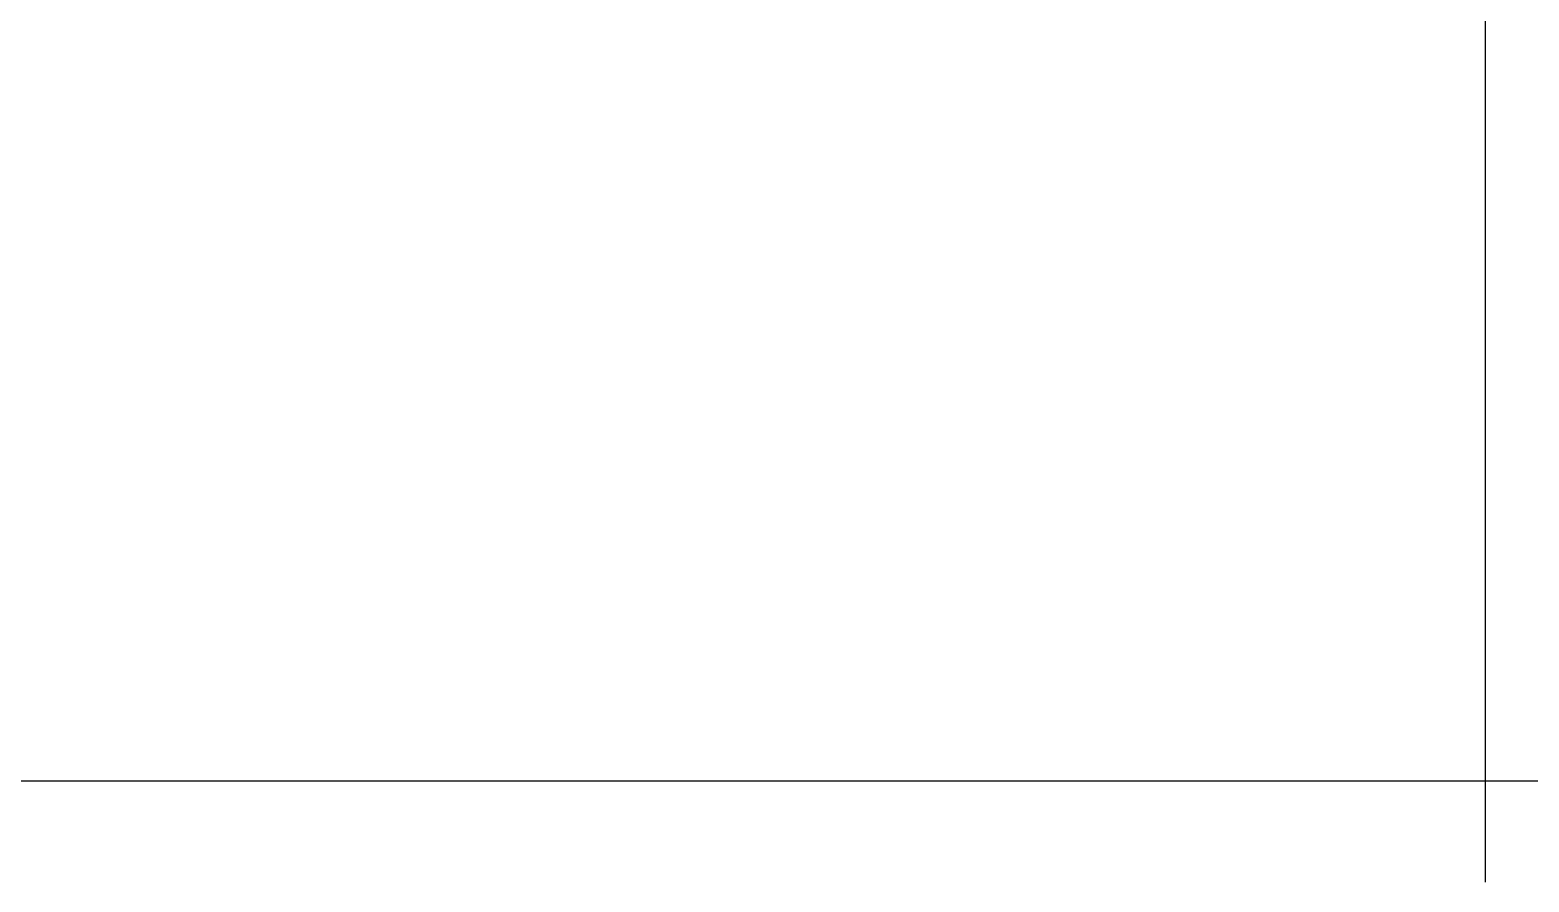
# Model space of a CAD drawing. Header units: millimetres. Extents: x -2171 to 1563, y -1758 to -1505.
# Drawn here: x 1404.49 to 1410.67, y -1620.06 to -1616.54 of the extents above; entities that cross this region are included whole.
import ezdxf

# ---------------------------------------------------------------- set-up
doc = ezdxf.new("R2010")
doc.units = ezdxf.units.MM
doc.linetypes.add('DOT', pattern=[0.025, 0, -0.025])
doc.layers.add('-S_TEXT', color=3, linetype='Continuous')
doc.layers.add('Tablet', color=150, linetype='Continuous', true_color=0x0180ff)

msp = doc.modelspace()

# ---------------------------------------------------------------- linework, layer by layer
at = {"layer": '-S_TEXT', "color": 3, "linetype": 'Continuous', "ltscale": 0.5}
msp.add_lwpolyline([(1428.115, -1619.64), (1387.165, -1619.64), (1387.165, -1591.24), (1428.115, -1591.24)], close=True, dxfattribs=at)
at = {"color": 3}
msp.add_line((1410.4923, -1591.656), (1410.4923, -1620.056), dxfattribs=at)
at = {"layer": 'Tablet', "color": 96, "linetype": 'DOT', "true_color": 0x018001, "const_width": 0.0000431}
for points in [[(1404.6086, -1616.65), (1404.6086, -1616.5637)], [(1408.3461, -1616.5637), (1408.3461, -1616.65)], [(1404.6086, -1616.7794), (1404.6086, -1616.6931)], [(1408.3461, -1616.6931), (1408.3461, -1616.7794)], [(1404.7093, -1616.8081), (1404.6086, -1616.8081)], [(1404.6086, -1616.9087), (1404.6086, -1616.8225)], [(1404.8386, -1616.8081), (1404.7524, -1616.8081)], [(1404.968, -1616.8081), (1404.8818, -1616.8081)], [(1405.0974, -1616.8081), (1405.0111, -1616.8081)], [(1405.2268, -1616.8081), (1405.1405, -1616.8081)], [(1405.3561, -1616.8081), (1405.2699, -1616.8081)], [(1405.4855, -1616.8081), (1405.3993, -1616.8081)], [(1405.6149, -1616.8081), (1405.5286, -1616.8081)], [(1405.7443, -1616.8081), (1405.658, -1616.8081)], [(1405.8736, -1616.8081), (1405.7874, -1616.8081)], [(1406.003, -1616.8081), (1405.9168, -1616.8081)], [(1406.1324, -1616.8081), (1406.0461, -1616.8081)], [(1406.2618, -1616.8081), (1406.1755, -1616.8081)], [(1406.3911, -1616.8081), (1406.3049, -1616.8081)], [(1406.5205, -1616.8081), (1406.4343, -1616.8081)], [(1406.6499, -1616.8081), (1406.5636, -1616.8081)], [(1406.7793, -1616.8081), (1406.693, -1616.8081)], [(1406.9086, -1616.8081), (1406.8224, -1616.8081)], [(1407.038, -1616.8081), (1406.9518, -1616.8081)], [(1407.1674, -1616.8081), (1407.0811, -1616.8081)], [(1407.2968, -1616.8081), (1407.2105, -1616.8081)], [(1407.4261, -1616.8081), (1407.3399, -1616.8081)], [(1407.5555, -1616.8081), (1407.4693, -1616.8081)], [(1407.6849, -1616.8081), (1407.5986, -1616.8081)], [(1407.8143, -1616.8081), (1407.728, -1616.8081)], [(1407.9436, -1616.8081), (1407.8574, -1616.8081)], [(1408.073, -1616.8081), (1407.9868, -1616.8081)], [(1408.2024, -1616.8081), (1408.1161, -1616.8081)], [(1408.3461, -1616.8081), (1408.2455, -1616.8081)], [(1408.3461, -1616.8225), (1408.3461, -1616.9087)], [(1404.6086, -1617.0381), (1404.6086, -1616.9519)], [(1408.3461, -1616.9519), (1408.3461, -1617.0381)], [(1404.6086, -1617.1315), (1404.6086, -1617.0812)], [(1408.3461, -1617.0812), (1408.3461, -1617.1315)]]:
    msp.add_lwpolyline(points, dxfattribs=at)

doc.saveas('drawing.dxf')
